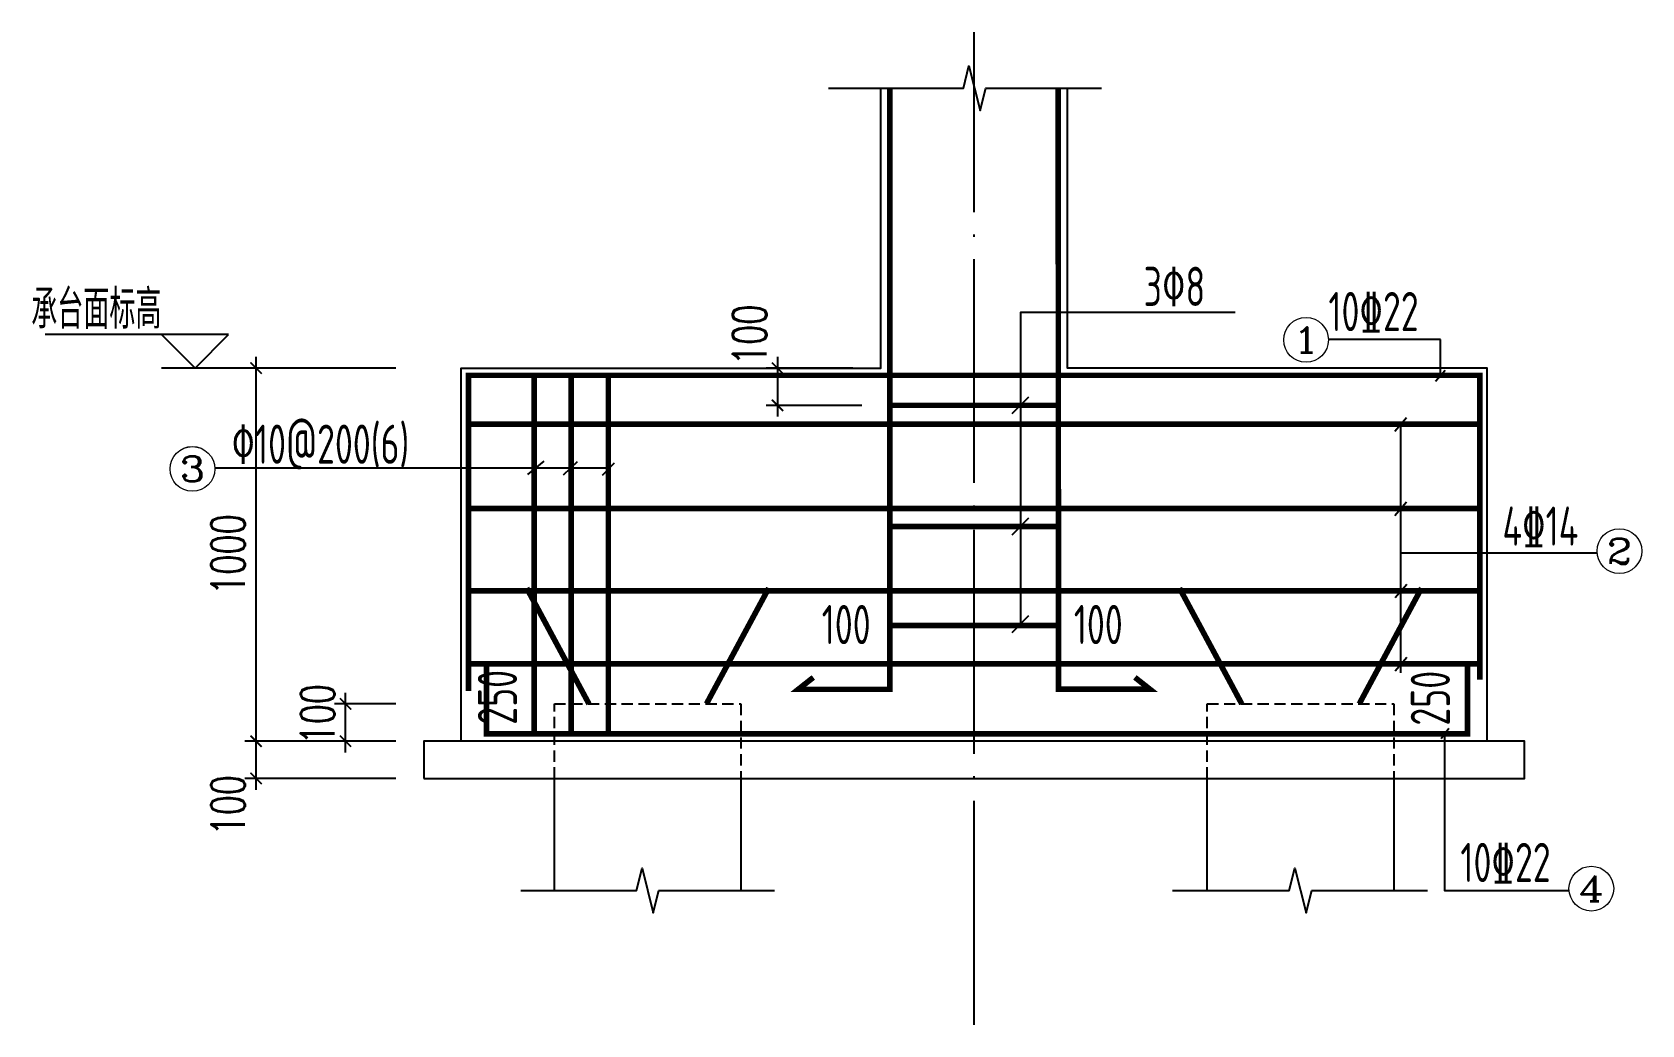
# Model space of a CAD drawing. Extents: x -21254 to 860439, y -324318 to 454338.
# Drawn here: x 493422 to 507805, y 216848 to 225714 of the extents above; entities that cross this region are included whole.
import ezdxf
from ezdxf.enums import TextEntityAlignment as Align

# ---------------------------------------------------------------- set-up
doc = ezdxf.new("R2010")
doc.units = 0
doc.header["$LTSCALE"] = 1000
doc.header["$MEASUREMENT"] = 0
for name, pattern in [('DASH', [0.35, 0.25, -0.1]), ('DASHED', [0.75, 0.5, -0.25]), ('DOTE', [2.42, 2, -0.2, 0.02, -0.2])]:
    doc.linetypes.add(name, pattern=pattern)
doc.layers.get('0').update_dxf_attribs({"linetype": 'CONTINUOUS'})
doc.layers.get('Defpoints').update_dxf_attribs({"linetype": 'CONTINUOUS', "lineweight": 5})
for name, color, linetype in [('AXIS', 3, 'CONTINUOUS'), ('AXIS_TEXT', 7, 'CONTINUOUS'), ('BASE_DE', 7, 'CONTINUOUS'), ('PILE_DASH', 9, 'DASHED'), ('PILE_DE', 7, 'CONTINUOUS'), ('REIN', 1, 'CONTINUOUS'), ('TEXT', 7, 'CONTINUOUS'), ('THIN', 7, 'CONTINUOUS')]:
    doc.layers.add(name, color=color, linetype=linetype)
doc.layers.add('DIM', color=3, linetype='CONTINUOUS', lineweight=5)
doc.styles.add('_TCH_AXIS', font='COMPLEX', dxfattribs={"bigfont": 'GBCBIG'})
doc.styles.add('COMPLEX', font='COMPLEX')
doc.styles.add('TSSD_Dimension', font='TXT.shx', dxfattribs={"width": 0.7, "bigfont": 'hztxt.shx'})
doc.styles.add('TSSD_LABEL', font='tssdeng.shx', dxfattribs={"width": 0.7, "bigfont": 'tssdchn.shx'})
doc.styles.add('TSSD_REIN', font='Tssdeng.shx', dxfattribs={"width": 0.7, "bigfont": 'hztxt.shx'})
doc.dimstyles.new('TSSD_30_100', dxfattribs={"dimtxt": 300, "dimasz": 100, "dimexe": 100, "dimexo": 250, "dimgap": 100, "dimtad": 1, "dimdec": 0, "dimlfac": 0.3, "dimzin": 0, "dimdsep": 46, "dimtxsty": 'TSSD_Dimension', "dimblk": 'ARCHTICK', "dimcen": 0, "dimdle": 100, "dimclrt": 7, "dimadec": 0, "dimazin": 0, "dimtfac": 1, "dimtdec": 0, "dimtix": 1, "dimtmove": 2, "dimatfit": 3, "dimfxl": 1, "dimtolj": 1, "dimtzin": 0, "dimarcsym": 0})

# ---------------------------------------------------------------- blocks, each defined once
blk = doc.blocks.new('_AXISO')
blk.add_circle((0, 0), 0.5)
at = {"layer": 'AXIS_TEXT', "style": 'COMPLEX', "width": 1.041667}
blk.add_attdef('A', text='', height=0.56, dxfattribs=at).set_placement((-0.25, -0.28), (0.25, -0.28), align=Align.FIT)
blk = doc.blocks.new('_reinbk')
blk.add_line((0, 0), (0, 0))
blk = doc.blocks.new('_ARCHTICK')
at = {"color": 0, "linetype": 'ByBlock', "const_width": 0.15}
blk.add_lwpolyline([(-0.5, -0.5), (0.5, 0.5)], dxfattribs=at)
blk = doc.blocks.new('*D880')
at = {"layer": 'Defpoints', "color": 0, "transparency": 16777216}
for p in [(227268, 166450), (226345, 166117), (227348, 166117)]:
    blk.add_point(p, dxfattribs=at)
at = {"layer": 'DIM', "color": 0, "lineweight": -2, "transparency": 16777216}
for p, q in [((227018, 166450), (226245, 166450)), ((226345, 166550), (226345, 166017)), ((227098, 166117), (226245, 166117))]:
    blk.add_line(p, q, dxfattribs=at)
at = {"layer": 'DIM', "color": 0, "lineweight": -2, "transparency": 16777216, "xscale": 100, "yscale": 100, "zscale": 100}
for p, rotation in [((226345, 166450), 90), ((226345, 166117), 270)]:
    blk.add_blockref('_ARCHTICK', p, dxfattribs=dict(at, rotation=rotation))
at = {"layer": 'DIM', "color": 7, "transparency": 16777216, "insert": (226095, 166747), "char_height": 300, "attachment_point": 5, "rotation": 90, "style": 'TSSD_Dimension'}
blk.add_mtext('\\A1;100', dxfattribs=at)
blk = doc.blocks.new('*D881')
at = {"layer": 'Defpoints', "color": 0, "transparency": 16777216}
for p in [(221685, 163117), (223185, 163117), (223185, 162784)]:
    blk.add_point(p, dxfattribs=at)
at = {"layer": 'DIM', "color": 0, "lineweight": -2, "transparency": 16777216}
for p, q in [((222935, 163117), (221585, 163117)), ((221685, 162684), (221685, 163217)), ((222935, 162784), (221585, 162784))]:
    blk.add_line(p, q, dxfattribs=at)
at = {"layer": 'DIM', "color": 0, "lineweight": -2, "transparency": 16777216, "xscale": 100, "yscale": 100, "zscale": 100}
for p, rotation in [((221685, 163117), 90), ((221685, 162784), 270)]:
    blk.add_blockref('_ARCHTICK', p, dxfattribs=dict(at, rotation=rotation))
at = {"layer": 'DIM', "color": 7, "transparency": 16777216, "insert": (221435, 162545), "char_height": 300, "attachment_point": 5, "rotation": 90, "style": 'TSSD_Dimension'}
blk.add_mtext('\\A1;100', dxfattribs=at)
blk = doc.blocks.new('*D882')
at = {"layer": 'Defpoints', "color": 0, "transparency": 16777216}
for p in [(221685, 166450), (223185, 166450), (223185, 163117)]:
    blk.add_point(p, dxfattribs=at)
at = {"layer": 'DIM', "color": 0, "lineweight": -2, "transparency": 16777216}
for p, q in [((222935, 166450), (221585, 166450)), ((221685, 163017), (221685, 166550)), ((222935, 163117), (221585, 163117))]:
    blk.add_line(p, q, dxfattribs=at)
at = {"layer": 'DIM', "color": 0, "lineweight": -2, "transparency": 16777216, "xscale": 100, "yscale": 100, "zscale": 100}
for p, rotation in [((221685, 166450), 90), ((221685, 163117), 270)]:
    blk.add_blockref('_ARCHTICK', p, dxfattribs=dict(at, rotation=rotation))
at = {"layer": 'DIM', "color": 7, "transparency": 16777216, "insert": (221435, 164784), "char_height": 300, "attachment_point": 5, "rotation": 90, "style": 'TSSD_Dimension'}
blk.add_mtext('\\A1;1000', dxfattribs=at)
blk = doc.blocks.new('*D883')
at = {"layer": 'Defpoints', "color": 0, "transparency": 16777216}
for p in [(222485, 163450), (223185, 163450), (223185, 163117)]:
    blk.add_point(p, dxfattribs=at)
at = {"layer": 'DIM', "color": 0, "lineweight": -2, "transparency": 16777216}
for p, q in [((222485, 163017), (222485, 163550)), ((222935, 163450), (222385, 163450)), ((222935, 163117), (222385, 163117))]:
    blk.add_line(p, q, dxfattribs=at)
at = {"layer": 'DIM', "color": 0, "lineweight": -2, "transparency": 16777216, "xscale": 100, "yscale": 100, "zscale": 100}
for p, rotation in [((222485, 163450), 90), ((222485, 163117), 270)]:
    blk.add_blockref('_ARCHTICK', p, dxfattribs=dict(at, rotation=rotation))
at = {"layer": 'DIM', "color": 7, "transparency": 16777216, "insert": (222235, 163358), "char_height": 300, "attachment_point": 5, "rotation": 90, "style": 'TSSD_Dimension'}
blk.add_mtext('\\A1;100', dxfattribs=at)
blk = doc.blocks.new('*D1571')
at = {"layer": 'Defpoints', "color": 0, "transparency": 16777216}
for p in [(501006, 222714), (500082, 222381), (501086, 222381)]:
    blk.add_point(p, dxfattribs=at)
at = {"layer": 'DIM', "color": 0, "lineweight": -2, "transparency": 16777216}
for p, q in [((500082, 222814), (500082, 222281)), ((500756, 222714), (499982, 222714)), ((500836, 222381), (499982, 222381))]:
    blk.add_line(p, q, dxfattribs=at)
at = {"layer": 'DIM', "color": 0, "lineweight": -2, "transparency": 16777216, "xscale": 100, "yscale": 100, "zscale": 100}
for p, rotation in [((500082, 222714), 90), ((500082, 222381), 270)]:
    blk.add_blockref('_ARCHTICK', p, dxfattribs=dict(at, rotation=rotation))
at = {"layer": 'DIM', "color": 7, "transparency": 16777216, "insert": (499832, 223011), "char_height": 300, "attachment_point": 5, "rotation": 90, "style": 'TSSD_Dimension'}
blk.add_mtext('\\A1;100', dxfattribs=at)
blk = doc.blocks.new('*D1572')
at = {"layer": 'Defpoints', "color": 0, "transparency": 16777216}
for p in [(495423, 219381), (496923, 219381), (496923, 219048)]:
    blk.add_point(p, dxfattribs=at)
at = {"layer": 'DIM', "color": 0, "lineweight": -2, "transparency": 16777216}
for p, q in [((496673, 219381), (495323, 219381)), ((495423, 218948), (495423, 219481)), ((496673, 219048), (495323, 219048))]:
    blk.add_line(p, q, dxfattribs=at)
at = {"layer": 'DIM', "color": 0, "lineweight": -2, "transparency": 16777216, "xscale": 100, "yscale": 100, "zscale": 100}
for p, rotation in [((495423, 219381), 90), ((495423, 219048), 270)]:
    blk.add_blockref('_ARCHTICK', p, dxfattribs=dict(at, rotation=rotation))
at = {"layer": 'DIM', "color": 7, "transparency": 16777216, "insert": (495173, 218809), "char_height": 300, "attachment_point": 5, "rotation": 90, "style": 'TSSD_Dimension'}
blk.add_mtext('\\A1;100', dxfattribs=at)
blk = doc.blocks.new('*D1573')
at = {"layer": 'Defpoints', "color": 0, "transparency": 16777216}
for p in [(495423, 222714), (496923, 222714), (496923, 219381)]:
    blk.add_point(p, dxfattribs=at)
at = {"layer": 'DIM', "color": 0, "lineweight": -2, "transparency": 16777216}
for p, q in [((495423, 219281), (495423, 222814)), ((496673, 222714), (495323, 222714)), ((496673, 219381), (495323, 219381))]:
    blk.add_line(p, q, dxfattribs=at)
at = {"layer": 'DIM', "color": 0, "lineweight": -2, "transparency": 16777216, "xscale": 100, "yscale": 100, "zscale": 100}
for p, rotation in [((495423, 222714), 90), ((495423, 219381), 270)]:
    blk.add_blockref('_ARCHTICK', p, dxfattribs=dict(at, rotation=rotation))
at = {"layer": 'DIM', "color": 7, "transparency": 16777216, "insert": (495173, 221048), "char_height": 300, "attachment_point": 5, "rotation": 90, "style": 'TSSD_Dimension'}
blk.add_mtext('\\A1;1000', dxfattribs=at)
blk = doc.blocks.new('*D1574')
at = {"layer": 'Defpoints', "color": 0, "transparency": 16777216}
for p in [(496223, 219714), (496923, 219714), (496923, 219381)]:
    blk.add_point(p, dxfattribs=at)
at = {"layer": 'DIM', "color": 0, "lineweight": -2, "transparency": 16777216}
for p, q in [((496223, 219281), (496223, 219814)), ((496673, 219714), (496123, 219714)), ((496673, 219381), (496123, 219381))]:
    blk.add_line(p, q, dxfattribs=at)
at = {"layer": 'DIM', "color": 0, "lineweight": -2, "transparency": 16777216, "xscale": 100, "yscale": 100, "zscale": 100}
for p, rotation in [((496223, 219714), 90), ((496223, 219381), 270)]:
    blk.add_blockref('_ARCHTICK', p, dxfattribs=dict(at, rotation=rotation))
at = {"layer": 'DIM', "color": 7, "transparency": 16777216, "insert": (495973, 219622), "char_height": 300, "attachment_point": 5, "rotation": 90, "style": 'TSSD_Dimension'}
blk.add_mtext('\\A1;100', dxfattribs=at)
blk = doc.blocks.new('*D907')
at = {"layer": 'Defpoints', "color": 0, "transparency": 16777216}
for p in [(501006, 222714), (500082, 222381), (501086, 222381)]:
    blk.add_point(p, dxfattribs=at)
at = {"layer": 'DIM', "color": 0, "lineweight": -2, "transparency": 16777216}
for p, q in [((500082, 222814), (500082, 222281)), ((500756, 222714), (499982, 222714)), ((500836, 222381), (499982, 222381))]:
    blk.add_line(p, q, dxfattribs=at)
at = {"layer": 'DIM', "color": 0, "lineweight": -2, "transparency": 16777216, "xscale": 100, "yscale": 100, "zscale": 100}
for p, rotation in [((500082, 222714), 90), ((500082, 222381), 270)]:
    blk.add_blockref('_ARCHTICK', p, dxfattribs=dict(at, rotation=rotation))
at = {"layer": 'DIM', "color": 7, "transparency": 16777216, "insert": (499832, 223011), "char_height": 300, "attachment_point": 5, "rotation": 90, "style": 'TSSD_Dimension'}
blk.add_mtext('\\A1;100', dxfattribs=at)
blk = doc.blocks.new('*D908')
at = {"layer": 'Defpoints', "color": 0, "transparency": 16777216}
for p in [(495423, 219381), (496923, 219381), (496923, 219048)]:
    blk.add_point(p, dxfattribs=at)
at = {"layer": 'DIM', "color": 0, "lineweight": -2, "transparency": 16777216}
for p, q in [((496673, 219381), (495323, 219381)), ((495423, 218948), (495423, 219481)), ((496673, 219048), (495323, 219048))]:
    blk.add_line(p, q, dxfattribs=at)
at = {"layer": 'DIM', "color": 0, "lineweight": -2, "transparency": 16777216, "xscale": 100, "yscale": 100, "zscale": 100}
for p, rotation in [((495423, 219381), 90), ((495423, 219048), 270)]:
    blk.add_blockref('_ARCHTICK', p, dxfattribs=dict(at, rotation=rotation))
at = {"layer": 'DIM', "color": 7, "transparency": 16777216, "insert": (495173, 218809), "char_height": 300, "attachment_point": 5, "rotation": 90, "style": 'TSSD_Dimension'}
blk.add_mtext('\\A1;100', dxfattribs=at)
blk = doc.blocks.new('*D909')
at = {"layer": 'Defpoints', "color": 0, "transparency": 16777216}
for p in [(495423, 222714), (496923, 222714), (496923, 219381)]:
    blk.add_point(p, dxfattribs=at)
at = {"layer": 'DIM', "color": 0, "lineweight": -2, "transparency": 16777216}
for p, q in [((495423, 219281), (495423, 222814)), ((496673, 222714), (495323, 222714)), ((496673, 219381), (495323, 219381))]:
    blk.add_line(p, q, dxfattribs=at)
at = {"layer": 'DIM', "color": 0, "lineweight": -2, "transparency": 16777216, "xscale": 100, "yscale": 100, "zscale": 100}
for p, rotation in [((495423, 222714), 90), ((495423, 219381), 270)]:
    blk.add_blockref('_ARCHTICK', p, dxfattribs=dict(at, rotation=rotation))
at = {"layer": 'DIM', "color": 7, "transparency": 16777216, "insert": (495173, 221048), "char_height": 300, "attachment_point": 5, "rotation": 90, "style": 'TSSD_Dimension'}
blk.add_mtext('\\A1;1000', dxfattribs=at)
blk = doc.blocks.new('*D910')
at = {"layer": 'Defpoints', "color": 0, "transparency": 16777216}
for p in [(496223, 219714), (496923, 219714), (496923, 219381)]:
    blk.add_point(p, dxfattribs=at)
at = {"layer": 'DIM', "color": 0, "lineweight": -2, "transparency": 16777216}
for p, q in [((496223, 219281), (496223, 219814)), ((496673, 219714), (496123, 219714)), ((496673, 219381), (496123, 219381))]:
    blk.add_line(p, q, dxfattribs=at)
at = {"layer": 'DIM', "color": 0, "lineweight": -2, "transparency": 16777216, "xscale": 100, "yscale": 100, "zscale": 100}
for p, rotation in [((496223, 219714), 90), ((496223, 219381), 270)]:
    blk.add_blockref('_ARCHTICK', p, dxfattribs=dict(at, rotation=rotation))
at = {"layer": 'DIM', "color": 7, "transparency": 16777216, "insert": (495973, 219622), "char_height": 300, "attachment_point": 5, "rotation": 90, "style": 'TSSD_Dimension'}
blk.add_mtext('\\A1;100', dxfattribs=at)
blk = doc.blocks.new('BW-10253150', base_point=(219801.4, 147359.6, 0))
at = {"layer": 'AXIS', "color": 1, "linetype": 'DOTE'}
blk.add_line((228101.4, 160583.7), (228101.4, 169450.4), dxfattribs=at)
at = {"layer": 'BASE_DE'}
for points in [[(223518.2, 163117), (223518.2, 166450.4), (227101.4, 166450.4), (227268.1, 166450.4), (227268.1, 168950.4)], [(232684.7, 163117), (232684.7, 166450.4), (229101.4, 166450.4), (228934.7, 166450.4), (228934.7, 168950.4)], [(223184.9, 162783.7), (233018.1, 162783.7), (233018.1, 163117), (223184.9, 163117), (223184.9, 162783.7)]]:
    blk.add_lwpolyline(points, dxfattribs=at)
at = {"layer": 'PILE_DASH', "ltscale": 0.2}
for p, q in [((224351.5, 162783.7), (224351.5, 163450.4)), ((224351.5, 163450.4), (226018.2, 163450.4)), ((226018.2, 163450.4), (226018.2, 162783.7)), ((230184.7, 162783.7), (230184.7, 163450.4)), ((230184.7, 163450.4), (231851.4, 163450.4)), ((231851.4, 163450.4), (231851.4, 162783.7))]:
    blk.add_line(p, q, dxfattribs=at)
at = {"layer": 'PILE_DE'}
for p, q in [((224351.5, 161783.7), (224351.5, 162783.7)), ((226018.2, 162783.7), (226018.2, 161783.7)), ((230184.7, 161783.7), (230184.7, 162783.7)), ((231851.4, 162783.7), (231851.4, 161783.7))]:
    blk.add_line(p, q, dxfattribs=at)
at = {"layer": 'REIN', "const_width": 50}
for points in [[(226664.7, 163686.6), (226530.3, 163580.5), (227348.1, 163580.5), (227348.1, 168950.4)], [(229538.2, 163687), (229672.7, 163581), (228854.9, 163580.7), (228853.2, 168950.6)], [(223583.2, 163566.6), (223583.2, 163566.6), (223583.2, 166385.4), (232619.7, 166385.4), (232619.7, 163667.5), (232619.7, 163667.5)], [(224169.7, 163182), (224169.7, 166385.4)], [(224499.7, 163182), (224499.7, 166385.4)], [(224833.1, 163182), (224833.1, 166385.4)], [(227348.1, 166117), (228854.7, 166117)], [(223583.2, 165948.3), (232619.7, 165948.3)], [(223583.2, 165194.8), (232619.7, 165194.8)], [(227348.1, 165034.3), (228854.8, 165034.3)], [(223583.2, 164460), (232619.7, 164460)], [(227348.1, 164150.4), (228854.7, 164150.4)], [(223583.2, 163807.5), (232619.7, 163807.5)], [(223743.2, 163816), (223743.2, 163816), (223743.2, 163182), (232509.7, 163182), (232509.7, 163816), (232509.7, 163816)]]:
    blk.add_lwpolyline(points, dxfattribs=at)
at = {"layer": 'REIN', "linetype": 'DASH', "const_width": 50}
for points in [[(224660, 163450.4), (224103.4, 164484.6)], [(225709.7, 163450.4), (226266.3, 164484.6)], [(230493.2, 163450.4), (229936.6, 164484.6)], [(231542.9, 163450.4), (232099.5, 164484.6)]]:
    blk.add_lwpolyline(points, dxfattribs=at)
at = {"layer": 'TEXT'}
for p, q in [((232267.6, 166705), (231267.6, 166705)), ((232267.6, 166385.4), (232267.6, 166705)), ((232224.1, 166334.6), (232311.5, 166431.8)), ((228441.5, 166044), (228591, 166194.6)), ((231861.5, 165887.6), (231965.3, 166009.4)), ((231915.3, 163726.4), (231915.3, 165948.3)), ((224833.4, 165555.2), (221316.6, 165555.2)), ((224112.8, 165499.1), (224259, 165617.8)), ((224431.6, 165495.9), (224557.9, 165614.5)), ((224779.4, 165492.4), (224886.7, 165604.1)), ((231861.5, 165134.2), (231965.3, 165255.9)), ((228441.6, 164961.2), (228591, 165111.9)), ((231915.3, 164798.5), (233668.4, 164798.5)), ((231863.7, 164399.4), (231967.5, 164521.2)), ((228441.5, 164088.6), (228591, 164239.2)), ((231863.7, 163746.9), (231967.5, 163868.7)), ((232274.8, 163142), (232343.8, 163233.6))]:
    blk.add_line(p, q, dxfattribs=at)
for points in [[(228518.1, 164150.4), (228518.1, 166385.4), (228518.1, 166950.4), (230434.7, 166950.4)], [(232304.7, 163182), (232304.7, 161783.7), (233417.5, 161783.7)]]:
    blk.add_lwpolyline(points, dxfattribs=at)
at = {"layer": 'THIN'}
for p, q in [((221439.8, 166750.4), (219801.4, 166750.4)), ((221139.8, 166450.4), (220839.8, 166750.4)), ((221139.8, 166450.4), (221439.8, 166750.4)), ((221939.8, 166450.4), (220839.8, 166450.4))]:
    blk.add_line(p, q, dxfattribs=at)
for points in [[(226801.5, 168950.4), (228005.5, 168950.4), (228055.5, 169150.4), (228155.5, 168750.4), (228205.5, 168950.4), (229241.2, 168950.4)], [(224051.5, 161783.7), (225084.9, 161783.7), (225134.9, 161983.7), (225234.9, 161583.7), (225284.9, 161783.7), (226318.2, 161783.7)], [(229874.7, 161783.7), (230918.1, 161783.7), (230968.1, 161983.7), (231068.1, 161583.7), (231118.1, 161783.7), (232151.4, 161783.7)]]:
    blk.add_lwpolyline(points, dxfattribs=at)
at = {"layer": 'DIM'}
ref = blk.add_blockref('_AXISO', (231067.6, 166702), dxfattribs=dict(at, xscale=400, yscale=400, zscale=400))
ref.add_attrib('A', '1', dxfattribs={"layer": 'AXIS_TEXT', "ltscale": 2, "height": 226.3, "style": '_TCH_AXIS', "width": 2.333333}).set_placement((230954.5, 166588.8), (231180.7, 166588.8), align=Align.FIT)
ref = blk.add_blockref('_AXISO', (221116.7, 165549.1), dxfattribs=dict(at, xscale=400, yscale=400, zscale=400))
ref.add_attrib('A', '3', dxfattribs={"layer": 'AXIS_TEXT', "ltscale": 2, "height": 226.3, "style": '_TCH_AXIS', "width": 1.5}).set_placement((221003.6, 165436), (221229.9, 165436), align=Align.FIT)
ref = blk.add_blockref('_AXISO', (233867.7, 164815), dxfattribs=dict(at, xscale=400, yscale=400, zscale=400))
ref.add_attrib('A', '2', dxfattribs={"layer": 'AXIS_TEXT', "ltscale": 2, "height": 226.3, "style": '_TCH_AXIS', "width": 1.5}).set_placement((233754.6, 164701.9), (233980.9, 164701.9), align=Align.FIT)
ref = blk.add_blockref('_AXISO', (233616.8, 161800.2), dxfattribs=dict(at, xscale=400, yscale=400, zscale=400))
ref.add_attrib('A', '4', dxfattribs={"layer": 'AXIS_TEXT', "ltscale": 2, "height": 226.3, "style": '_TCH_AXIS', "width": 1.3125}).set_placement((233503.7, 161687.1), (233730, 161687.1), align=Align.FIT)
at = {"layer": 'TEXT', "xscale": 100, "yscale": 100, "zscale": 100, "rotation": 270}
for p in [(226083.2, 166385.4), (228518.1, 166385.4), (228518.1, 164150.4)]:
    blk.add_blockref('_reinbk', p, dxfattribs=at)
at = {"layer": 'TEXT', "style": 'TSSD_REIN', "width": 0.7}
for s, p in [('3%%1308', (230166.8, 167004.5)), ('10%%13222', (233253.4, 161858.7))]:
    blk.add_text(s, height=350, dxfattribs=at).set_placement(p, align=Align.RIGHT)
for s, p in [('10%%13222', (231267.6, 166780)), ('%%13010@200(6)', (221465.8, 165595.3)), ('4%%13214', (232822.7, 164863.1))]:
    blk.add_text(s, height=350, dxfattribs=at).set_placement(p)
blk.add_text('100', height=350, dxfattribs=at).set_placement((227177, 163878.8), align=Align.BOTTOM_RIGHT)
for s, rotation, p in [('100', 0.01783, (229429.7, 163879.2)), ('250', 90, (224122.2, 163753.4)), ('250', 90, (232458.2, 163745.7))]:
    blk.add_text(s, height=350, rotation=rotation, dxfattribs=at).set_placement(p, align=Align.BOTTOM_RIGHT)
at = {"layer": 'THIN', "style": 'TSSD_LABEL', "width": 0.7}
blk.add_text('承台面标高', height=350, dxfattribs=at).set_placement((220839.8, 166800.4), align=Align.RIGHT)
at = {"layer": 'DIM'}
dim = blk.add_linear_dim(base=(226344.7, 166117), p1=(227268.1, 166450.4), p2=(227348.1, 166117), angle=90, text='100', dimstyle='TSSD_30_100', dxfattribs=at)
dim.commit()
dim.dimension.update_dxf_attribs({"geometry": '*D880', "text_midpoint": (226094.7, 166747), "dimtype": 128})
dim = blk.add_linear_dim(base=(221684.9, 166450.4), p1=(223184.9, 163117), p2=(223184.9, 166450.4), angle=90, text='1000', dimstyle='TSSD_30_100', dxfattribs=at)
dim.commit()
dim.dimension.update_dxf_attribs({"geometry": '*D882', "text_midpoint": (221434.9, 164783.7)})
for base, p1, p2, picture, middle in [((222484.9, 163450.4), (223184.9, 163117), (223184.9, 163450.4), '*D883', (222234.9, 163357.6)), ((221684.9, 163117), (223184.9, 162783.7), (223184.9, 163117), '*D881', (221434.9, 162545.1))]:
    dim = blk.add_linear_dim(base=base, p1=p1, p2=p2, angle=90, dimstyle='TSSD_30_100', dxfattribs=at)
    dim.commit()
    dim.dimension.update_dxf_attribs({"geometry": picture, "text_midpoint": middle, "dimtype": 128})

msp = doc.modelspace()

# ---------------------------------------------------------------- linework, layer by layer
at = {"layer": 'AXIS', "color": 1, "linetype": 'DOTE'}
msp.add_line((501839.119, 216847.617), (501839.119, 225714.283), dxfattribs=at)
msp.add_line((501839.119, 216847.617), (501839.119, 225714.283), dxfattribs=at)

# ---------------------------------------------------------------- block references
msp.add_blockref('BW-10253150', (493539.078, 203623.524, 0))
at = {"layer": 'DIM'}
ref = msp.add_blockref('_AXISO', (504805.315, 222965.864), dxfattribs=dict(at, xscale=400, yscale=400, zscale=400))
ref.add_attrib('A', '1', dxfattribs={"layer": 'AXIS_TEXT', "ltscale": 2, "height": 226.274, "style": '_TCH_AXIS', "width": 2.333333}).set_placement((504692.178, 222852.727), (504918.452, 222852.727), align=Align.FIT)
ref = msp.add_blockref('_AXISO', (504805.315, 222965.864), dxfattribs=dict(at, xscale=400, yscale=400, zscale=400))
ref.add_attrib('A', '1', dxfattribs={"layer": 'AXIS_TEXT', "ltscale": 2, "height": 226.274, "style": '_TCH_AXIS', "width": 2.333333}).set_placement((504692.178, 222852.727), (504918.452, 222852.727), align=Align.FIT)
ref = msp.add_blockref('_AXISO', (494854.431, 221813.045), dxfattribs=dict(at, xscale=400, yscale=400, zscale=400))
ref.add_attrib('A', '3', dxfattribs={"layer": 'AXIS_TEXT', "ltscale": 2, "height": 226.274, "style": '_TCH_AXIS', "width": 1.5}).set_placement((494741.294, 221699.908), (494967.569, 221699.908), align=Align.FIT)
ref = msp.add_blockref('_AXISO', (494854.431, 221813.045), dxfattribs=dict(at, xscale=400, yscale=400, zscale=400))
ref.add_attrib('A', '3', dxfattribs={"layer": 'AXIS_TEXT', "ltscale": 2, "height": 226.274, "style": '_TCH_AXIS', "width": 1.5}).set_placement((494741.294, 221699.908), (494967.569, 221699.908), align=Align.FIT)
ref = msp.add_blockref('_AXISO', (507605.449, 221078.909), dxfattribs=dict(at, xscale=400, yscale=400, zscale=400))
ref.add_attrib('A', '2', dxfattribs={"layer": 'AXIS_TEXT', "ltscale": 2, "height": 226.274, "style": '_TCH_AXIS', "width": 1.5}).set_placement((507492.312, 220965.772), (507718.586, 220965.772), align=Align.FIT)
ref = msp.add_blockref('_AXISO', (507605.449, 221078.909), dxfattribs=dict(at, xscale=400, yscale=400, zscale=400))
ref.add_attrib('A', '2', dxfattribs={"layer": 'AXIS_TEXT', "ltscale": 2, "height": 226.274, "style": '_TCH_AXIS', "width": 1.5}).set_placement((507492.312, 220965.772), (507718.586, 220965.772), align=Align.FIT)
ref = msp.add_blockref('_AXISO', (507354.556, 218064.115), dxfattribs=dict(at, xscale=400, yscale=400, zscale=400))
ref.add_attrib('A', '4', dxfattribs={"layer": 'AXIS_TEXT', "ltscale": 2, "height": 226.274, "style": '_TCH_AXIS', "width": 1.3125}).set_placement((507241.419, 217950.978), (507467.693, 217950.978), align=Align.FIT)
ref = msp.add_blockref('_AXISO', (507354.556, 218064.115), dxfattribs=dict(at, xscale=400, yscale=400, zscale=400))
ref.add_attrib('A', '4', dxfattribs={"layer": 'AXIS_TEXT', "ltscale": 2, "height": 226.274, "style": '_TCH_AXIS', "width": 1.3125}).set_placement((507241.419, 217950.978), (507467.693, 217950.978), align=Align.FIT)

# ---------------------------------------------------------------- dimensions: what is measured, and where the dimension line sits
for picture in ['*D1571', '*D907']:
    dim = msp.add_linear_dim(base=(500082.435, 222380.95), p1=(501005.785, 222714.283), p2=(501085.785, 222380.95), angle=90, text='100', dimstyle='TSSD_30_100', dxfattribs=at)
    dim.commit()
    dim.dimension.update_dxf_attribs({"geometry": picture, "text_midpoint": (499832.435, 223010.875), "dimtype": 160})
for picture in ['*D1573', '*D909']:
    dim = msp.add_linear_dim(base=(495422.569, 222714.283), p1=(496922.569, 219380.95), p2=(496922.569, 222714.283), angle=90, text='1000', dimstyle='TSSD_30_100', dxfattribs=at)
    dim.commit()
    dim.dimension.update_dxf_attribs({"geometry": picture, "text_midpoint": (495172.569, 221047.617)})
for base, p1, p2, picture, middle in [((496222.569, 219714.283), (496922.569, 219380.95), (496922.569, 219714.283), '*D1574', (495972.569, 219621.517)), ((496222.569, 219714.283), (496922.569, 219380.95), (496922.569, 219714.283), '*D910', (495972.569, 219621.517)), ((495422.569, 219380.95), (496922.569, 219047.617), (496922.569, 219380.95), '*D1572', (495172.569, 218808.98)), ((495422.569, 219380.95), (496922.569, 219047.617), (496922.569, 219380.95), '*D908', (495172.569, 218808.98))]:
    dim = msp.add_linear_dim(base=base, p1=p1, p2=p2, angle=90, dimstyle='TSSD_30_100', dxfattribs=at)
    dim.commit()
    dim.dimension.update_dxf_attribs({"geometry": picture, "text_midpoint": middle, "dimtype": 160})

doc.saveas('drawing.dxf')
